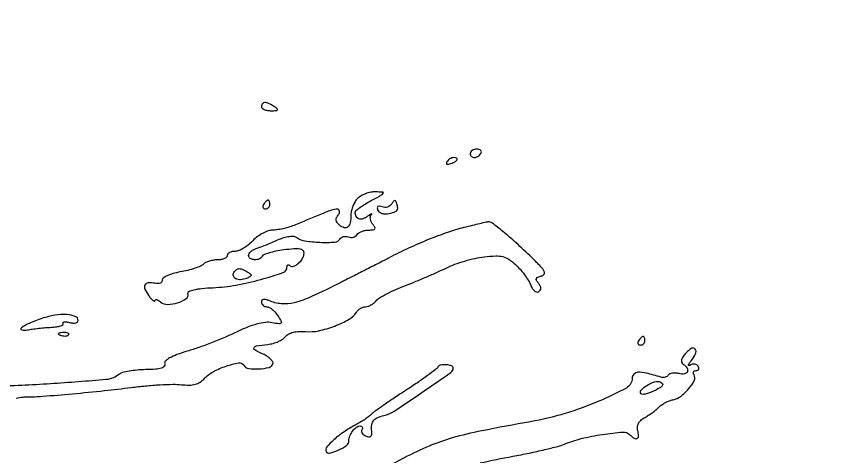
# Model space of a CAD drawing. Extents: x 0 to 4160, y 0 to 3120.
# Drawn here: x 1670.5 to 1862, y 1397.8 to 1501.2 of the extents above; entities that cross this region are included whole.
import ezdxf

# ---------------------------------------------------------------- set-up
doc = ezdxf.new("R2010")
doc.units = 0

msp = doc.modelspace()

# ---------------------------------------------------------------- linework, layer by layer
for points in [[(4159.499279, 606.274193, 0.000001), (4159.667734, 974.478125, 0.000057)], [(757.647081, 3119.740147, 0.000002), (520.492565, 3119.487217, 0.4139)], [(1964.75, 0.149832, 0.000016), (2717.930904, 0.232101, 0.000028), (3351.473438, 0.357111)], [(1670.459628, 1411.567749, -0.005179), (1672.129288, 1411.792145, -0.031419), (1673, 1411.844817, 0.019786), (1676.654228, 1411.980704, 0.003249), (1683.701067, 1412.568604, 0.00385), (1691.207024, 1413.302254, 0.006646), (1697.437687, 1414.043586, -0.00978), (1700.797418, 1414.421991, -0.009308), (1704.225183, 1414.676048, -0.009292), (1707.261881, 1414.787794, -0.032315), (1709.222512, 1414.696737, 0.029668), (1711.059043, 1414.601707, 0.062206), (1712.474224, 1414.789417, 0.075992), (1713.611962, 1415.280962, 0.06904), (1714.593431, 1416.10324, -0.084746), (1716.657229, 1417.725378, -0.042483), (1719.705923, 1419.058198, -0.039701), (1722.629889, 1419.798162, -0.3006), (1723.868818, 1419.251549, 0.218582), (1725.011001, 1418.520847, 0.046656), (1727.425605, 1418.410925, 0.046542), (1729.785265, 1418.745301, 0.259629), (1730.693544, 1419.577686, 0.214952), (1730.642138, 1420.077299, 0.065459), (1730.166614, 1420.694167, 0.052337), (1729.38704, 1421.322984, 0.036681), (1728.396669, 1421.865127, -0.01639), (1726.432064, 1422.839231, -0.401474), (1726.260271, 1423.36795, -0.24667), (1726.831589, 1423.7913, -0.0097), (1729.5, 1424.152751, 0.039393), (1730.733379, 1424.395052, 0.035517), (1731.958594, 1424.83361, 0.037339), (1733.001379, 1425.388991, 0.086277), (1733.656917, 1425.982944, -0.10513), (1734.378084, 1426.588882, -0.06097), (1735.438593, 1426.997176, -0.050355), (1736.782115, 1427.193491, -0.032614), (1738.353946, 1427.16089, 0.074737), (1741.442805, 1427.356535, 0.037614), (1745.197002, 1428.467212, 0.036703), (1748.579043, 1430.043783, 0.128471), (1750.29969, 1431.696046, -0.065634), (1750.704046, 1432.194844, -0.052214), (1751.254532, 1432.616964, -0.05367), (1751.860147, 1432.904005, -0.084039), (1752.427245, 1433, 0.084478), (1753.020024, 1433.100873, 0.043802), (1753.706309, 1433.411192, 0.041903), (1754.374223, 1433.864191, 0.049628), (1754.916844, 1434.399803, -0.084823), (1755.700047, 1435.071398, -0.014569), (1757.414839, 1436.031602, -0.015504), (1759.517746, 1437.04823, -0.013295), (1761.789288, 1437.989183, 0.00584), (1764.267092, 1438.97256, 0.004283), (1766.993039, 1440.118829, 0.004328), (1769.555289, 1441.248581, 0.009582), (1771.484886, 1442.164315, -0.028695), (1773.356843, 1442.966574, -0.016139), (1775.70869, 1443.733543, -0.016066), (1778.140792, 1444.356726, -0.025211), (1780.267993, 1444.718146, -0.019293), (1782.969787, 1444.932862, -0.070974), (1784.671022, 1444.760476, -0.087581), (1786.064486, 1444.142512, -0.039291), (1787.639206, 1442.893212, -0.026285), (1788.689722, 1441.807721, -0.020385), (1789.718415, 1440.524392, -0.020795), (1790.581261, 1439.245015, -0.045852), (1791.104227, 1438.189826, 0.04759), (1791.522696, 1437.352791, 0.076309), (1792.042786, 1436.748968, 0.108359), (1792.576672, 1436.463125, 0.210338), (1793.046686, 1436.528853, 0.099683), (1793.445664, 1436.902245, 0.162846), (1793.579933, 1437.341043, 0.122275), (1793.434815, 1437.866918, 0.045062), (1792.995455, 1438.505477, -0.048535), (1792.540794, 1439.176181, -0.225712), (1792.515891, 1439.630581, -0.205552), (1792.856534, 1439.964951, -0.040393), (1793.696896, 1440.215641, 0.187358), (1794.335762, 1440.633827, 0.283506), (1794.379776, 1441.277493, 0.071096), (1793.575996, 1442.388763, 0.008414), (1791.417403, 1444.549192, 0.007469), (1787.747671, 1447.995809, 0.013677), (1784.640126, 1450.676383, 0.009813), (1782.100169, 1452.667208, 0.195523), (1781.165049, 1452.914955, 0.024897), (1780.712184, 1452.833964, 0.001214), (1779.226608, 1452.487408, 0.00197), (1777.463786, 1452.064323, 0.00142), (1775.5, 1451.578902, 0.022014), (1771.677741, 1450.441663, 0.01271), (1767.183571, 1448.757067, 0.012193), (1762.480358, 1446.721654, 0.013144), (1758, 1444.506861, -0.001878), (1756.795452, 1443.877256, -0.00084), (1755.20625, 1443.057563, -0.000831), (1753.52282, 1442.196381, -0.001129), (1752, 1441.424879, 0.000249), (1750.513385, 1440.675003, 0.00021), (1748.940625, 1439.879861, 0.000212), (1747.506353, 1439.153213, 0.00059), (1746.5, 1438.641332, -0.010037), (1739.779221, 1435.381139, -0.046292), (1735.704771, 1433.944173, -0.081086), (1732.651653, 1433.684891, -0.086706), (1729.75, 1434.426047, 0.04099), (1729.016804, 1434.686333, 0.110327), (1728.467272, 1434.708011, 0.18831), (1728.131944, 1434.501219, 0.162903), (1728, 1434.106989, 0.113013), (1728.096681, 1433.684709, 0.100232), (1728.369964, 1433.325178, 0.094133), (1728.778539, 1433.083947, 0.086624), (1729.259453, 1433, -0.126797), (1729.836365, 1432.851308, -0.046105), (1730.540465, 1432.373073, -0.042052), (1731.248707, 1431.6824, -0.038933), (1731.851749, 1430.865779, -0.013605), (1732.632621, 1429.536211, -0.313865), (1732.589111, 1429.121075, -0.257063), (1732.161829, 1428.962736, -0.010134), (1730.457816, 1429.252815, 0.075733), (1728.927432, 1429.310547, 0.036671), (1726.997723, 1428.945864, 0.030346), (1724.721425, 1428.189591, 0.018176), (1722.11552, 1427.032779, -0.012841), (1719.543247, 1425.857894, -0.007734), (1716.437598, 1424.591076, -0.007743), (1713.309632, 1423.426713, -0.013416), (1710.672049, 1422.570072, 0.015027), (1708.164642, 1421.746766, 0.040231), (1706.455291, 1420.967513, 0.063787), (1705.471726, 1420.241987, 0.302297), (1705.326047, 1419.592719, -0.288377), (1705.213102, 1419.021209, -0.130472), (1704.53704, 1418.602339, -0.054527), (1703.141628, 1418.339378, -0.013636), (1700.822528, 1418.223222, 0.017137), (1698.82815, 1418.109329, 0.020347), (1696.958286, 1417.861056, 0.019609), (1695.417203, 1417.529515, 0.109576), (1694.668531, 1417.149782, -0.151398), (1691.597487, 1415.897575, -0.005173), (1678.478933, 1414.89458, -0.010666), (1665.015732, 1414.293314, -0.019367)], [(1779.303401, 1396.313683, -0.010235), (1787, 1397.889954, 0.005801), (1790.829033, 1398.638829, 0.006598), (1794.478193, 1399.446961, 0.006041), (1797.55657, 1400.2108, 0.0363), (1799.117253, 1400.741658, -0.041029), (1803.060022, 1402.041351, -0.022382), (1808.064377, 1403.01237, -0.015249), (1812.839653, 1403.570742, -0.221338), (1814.397451, 1403.002549, 0.047963), (1815.45006, 1402.134598, 0.265524), (1816.154304, 1402.081949, 0.298798), (1816.497679, 1402.647529, 0.055233), (1816.312139, 1403.91438, -0.082646), (1816.231, 1404.804932, -0.098979), (1816.456325, 1405.61476, -0.091693), (1816.994855, 1406.320864, -0.061316), (1817.827782, 1406.907832, 0.020846), (1818.703907, 1407.424804, 0.013614), (1819.671347, 1408.089505, 0.013699), (1820.580645, 1408.790303, 0.025351), (1821.272398, 1409.415255, -0.045394), (1821.957769, 1409.986322, -0.029583), (1822.839186, 1410.520436, -0.029711), (1823.768977, 1410.942638, -0.048979), (1824.600375, 1411.171803, 0.120219), (1826.393151, 1411.951788, 0.055222), (1828.25185, 1413.718362, 0.056615), (1829.557953, 1415.680228, 0.262766), (1829.505968, 1416.990344, -0.087514), (1829.352426, 1417.375891, -0.166376), (1829.393689, 1417.703414, -0.178575), (1829.622274, 1417.921681, -0.10258), (1830, 1418, 0.103494), (1830.377295, 1418.078941, 0.179156), (1830.605103, 1418.298542, 0.165631), (1830.645155, 1418.628186, 0.086767), (1830.489919, 1419.016312, 0.114024), (1830.159704, 1419.349683, 0.098926), (1829.699422, 1419.526028, 0.092469), (1829.179442, 1419.517838, 0.085227), (1828.680902, 1419.324353, -0.06996), (1828.311717, 1419.168022, -0.547026), (1828.198932, 1419.271057, -0.113647), (1828.345744, 1419.621333, -0.014517), (1828.844541, 1420.274419, 0.061146), (1829.868343, 1421.910541, 0.253844), (1829.80066, 1423.033686, 0.404255), (1828.976759, 1423.239752, 0.078153), (1827.659282, 1422.176004, 0.032336), (1826.947026, 1421.278666, 0.084712), (1826.599872, 1420.535959, 0.143637), (1826.609733, 1419.959333, 0.180627), (1826.934857, 1419.54026, -0.103383), (1827.848334, 1418.672726, -0.254928), (1827.942977, 1417.782639, -0.259105), (1827.248365, 1417.231825, -0.105177), (1826.000996, 1417.289489, 0.043994), (1825.196738, 1417.425763, 0.05337), (1824.432624, 1417.405338, 0.062386), (1823.817045, 1417.242915, 0.160004), (1823.468971, 1416.949794, -0.111045), (1823.173772, 1416.648245, -0.07569), (1822.734745, 1416.450202, -0.070437), (1822.223436, 1416.382299, -0.07223), (1821.717975, 1416.460151, 0.013241), (1818.316768, 1417.403473, 0.070912), (1816.407312, 1417.599845, 0.186026), (1815.408716, 1417.169437, 0.201668), (1815, 1416.197309, -0.275289), (1813.639187, 1413.913012, -0.023175), (1807.202232, 1410.804284, -0.028289), (1799.285547, 1407.941252, -0.028683), (1791.132563, 1406.005623, 0.005139), (1779.692745, 1403.852636, 0.020685), (1772.783025, 1402.17879, 0.029672), (1767.355054, 1400.26875, 0.020921), (1761.5, 1397.515748, -0.000035), (1759.475738, 1396.458585, -0.000039), (1757.528125, 1395.441817, -0.000036), (1755.870012, 1394.5765, -0.00021)]]:
    msp.add_lwpolyline(points, format="xyb")
for points in [[(1728, 1480, 0.210568), (1728.167975, 1479.618823, 0.082215), (1728.660938, 1479.298248, 0.062416), (1729.388595, 1479.082804, 0.042523), (1730.25, 1479.015313, 0.011293), (1731.444209, 1479.050422, 0.220444), (1731.762149, 1479.218347, 0.409657), (1731.728886, 1479.479509, 0.023197), (1731, 1480, 0.031558), (1729.698623, 1480.729028, 0.112355), (1728.772965, 1480.939692, 0.234725), (1728.224247, 1480.667076, 0.163584)], [(1777, 1469, 0.092995), (1777.071618, 1468.618268, 0.096318), (1777.276414, 1468.29375, 0.099231), (1777.581949, 1468.076556, 0.105429), (1777.940983, 1468, 0.089642), (1778.346558, 1468.073302, 0.053229), (1778.7871, 1468.29375, 0.051032), (1779.193797, 1468.617485, 0.06081), (1779.5, 1469, 0.139169), (1779.607943, 1469.379648, 0.191142), (1779.478525, 1469.70625, 0.138808), (1779.110654, 1469.926733, 0.066118), (1778.559017, 1470, 0.062283), (1777.962904, 1469.925455, 0.080552), (1777.457961, 1469.70625, 0.097988), (1777.120018, 1469.381379, 0.153634)], [(1771.507079, 1467.011454, 0.1144), (1771.393111, 1466.674071, 0.32948), (1771.512472, 1466.474315, 0.155351), (1771.868281, 1466.443138, 0.036408), (1772.448062, 1466.618443, 0.029964), (1773.51997, 1467.105273, 0.168622), (1773.942608, 1467.558518, 0.444011), (1773.798253, 1467.882327, 0.079093), (1773.059017, 1468, 0.088797), (1772.65395, 1467.927491, 0.053277), (1772.21498, 1467.709615, 0.051183), (1771.810572, 1467.389589, 0.061454)], [(1750.571429, 1458.428571, 0.060123), (1749.969609, 1457.661559, 0.039058), (1749.461607, 1456.654315, 0.03897), (1749.114939, 1455.576332, 0.058377), (1749, 1454.595238, -0.042564), (1748.841492, 1452.73664, -0.16586), (1748.297176, 1451.737626, -0.264965), (1747.445004, 1451.542442, -0.100299), (1746.329678, 1452.141355, -0.054525), (1745.735853, 1452.754821, -0.144055), (1745.514756, 1453.318087, -0.14287), (1745.633102, 1453.914404, -0.053298), (1746.110114, 1454.632679, 0.271585), (1746.261397, 1455.556326, 0.373999), (1745.555646, 1455.930034, 0.039869), (1742.623122, 1454.99552, 0.004776), (1736.348871, 1452.359468, -0.023768), (1734.964861, 1451.838887, -0.018274), (1733.411172, 1451.399344, -0.018606), (1731.925194, 1451.095107, -0.041209), (1730.773185, 1451, 0.080898), (1729.675167, 1450.821174, 0.039917), (1728.370932, 1450.265625, 0.038256), (1727.077637, 1449.456689, 0.045328), (1726, 1448.5, -0.034902), (1724.966534, 1447.543324, -0.034375), (1723.804986, 1446.734375, -0.036434), (1722.689884, 1446.172457, -0.098805), (1721.825686, 1446, 0.052809), (1721.127191, 1445.92602, 0.072644), (1720.536295, 1445.70625, 0.092522), (1720.139445, 1445.381623, 0.176977), (1720, 1445, -0.213207), (1719.829143, 1444.61753, -0.080277), (1719.324375, 1444.29375, -0.061077), (1718.580586, 1444.073312, -0.041555), (1717.7, 1444, 0.03938), (1716.744469, 1443.924626, 0.035255), (1715.775498, 1443.699873, 0.037015), (1714.932679, 1443.370649, 0.084955), (1714.378291, 1442.978291, -0.097322), (1713.716145, 1442.533637, -0.018688), (1712.355898, 1442.021697, -0.019265), (1710.69855, 1441.537818, -0.016702), (1708.928291, 1441.156542, 0.023927), (1707.247761, 1440.769112, 0.038484), (1705.86824, 1440.263426, 0.045522), (1704.921797, 1439.722447, 0.299297), (1704.729548, 1439.239608, -0.197091), (1704.655481, 1438.847062, -0.148794), (1704.316351, 1438.561596, -0.096774), (1703.734132, 1438.436694, -0.052205), (1703.000576, 1438.499889, 0.063045), (1701.419448, 1438.601743, 0.27221), (1700.669512, 1438.096208, 0.22584), (1700.667618, 1437.095423, 0.047295), (1701.588676, 1435.547842, 0.018774), (1702.131792, 1434.860778, 0.048798), (1702.585423, 1434.423695, 0.143331), (1702.866052, 1434.310116, 0.443772), (1703, 1434.431315, -0.279272), (1703.123415, 1434.635041, -0.181118), (1703.404894, 1434.66987, -0.081094), (1703.848678, 1434.483768, -0.033466), (1704.378363, 1434.100949, 0.179634), (1705.985503, 1433.537419, 0.070623), (1708.338717, 1433.915352, 0.07832), (1710.29805, 1434.877758, 0.304891), (1710.757322, 1436.075974, -0.356188), (1711.002242, 1436.57218, -0.048839), (1712.175688, 1436.97456, -0.033795), (1714.039112, 1437.285181, -0.013225), (1716.641283, 1437.470673, 0.032902), (1722.010904, 1438.066416, 0.02382), (1727.881549, 1439.403301, 0.015612), (1733.095153, 1441.031827, 0.31945), (1734, 1442.303557, -0.06786), (1734.047372, 1442.650996, -0.198929), (1734.193285, 1442.837552, -0.237467), (1734.406882, 1442.847815, -0.092037), (1734.657991, 1442.675343, 0.291099), (1735.504231, 1442.487123, 0.093212), (1736.665035, 1443.172841, 0.078519), (1737.65889, 1444.365752, 0.135293), (1738, 1445.603314, 0.220952), (1737.718281, 1446.209705, 0.138346), (1736.992749, 1446.538959, 0.058742), (1735.628319, 1446.584988, 0.012335), (1733.25, 1446.326415, 0.015455), (1731.406068, 1446.021516, 0.022178), (1729.797396, 1445.629338, 0.019067), (1728.535981, 1445.209075, 0.21198), (1728.166667, 1444.845545, -0.206683), (1727.528968, 1444.204963, -0.110103), (1726.404899, 1444.022748, -0.122345), (1725.389574, 1444.339163, -0.262068), (1725, 1445.031385, -0.143051), (1725.127646, 1445.468409, -0.064992), (1725.514062, 1445.928906, -0.056616), (1726.080596, 1446.341743, -0.049744), (1726.75, 1446.638447, 0.01253), (1727.643499, 1446.957396, 0.00399), (1728.957633, 1447.476048, 0.003979), (1730.413105, 1448.077465, 0.004426), (1731.807899, 1448.681455, -0.027823), (1733.259904, 1449.231102, -0.045142), (1734.547786, 1449.513719, -0.056065), (1735.596303, 1449.528172, -0.137737), (1736.307899, 1449.250547, 0.125069), (1738.208868, 1448.453798, 0.028048), (1741.734802, 1448.128635, 0.023804), (1745.228401, 1448.16958, 0.244161), (1746.430288, 1448.887203, -0.111701), (1746.775732, 1449.239163, -0.081909), (1747.279387, 1449.457355, -0.076433), (1747.860953, 1449.511472, -0.076807), (1748.430874, 1449.388152, 0.079972), (1749.002791, 1449.268163, 0.077466), (1749.590118, 1449.3315, 0.081854), (1750.102326, 1449.563559, 0.107533), (1750.457866, 1449.931826, -0.111021), (1750.858888, 1450.341513, -0.050341), (1751.530242, 1450.686224, -0.046413), (1752.343187, 1450.920868, -0.047094), (1753.181462, 1451, 0.025504), (1754.201154, 1451.052047, 0.216533), (1754.587548, 1451.277653, 0.293291), (1754.604981, 1451.662611, 0.041873), (1754.131121, 1452.342009, -0.06157), (1753.760604, 1452.920399, -0.070194), (1753.562285, 1453.546841, -0.080802), (1753.559294, 1454.12369, -0.137558), (1753.758676, 1454.559042, 0.092803), (1753.875301, 1454.763778, 0.639899), (1753.814583, 1454.822072, 0.058995), (1753.485069, 1454.645759, 0.010022), (1752.907991, 1454.225708, -0.077444), (1751.822443, 1453.640169, -0.16281), (1750.875584, 1453.62379, -0.200191), (1750.237402, 1454.162031, -0.119308), (1750, 1455.142777, -0.216432), (1750.189572, 1455.560209, -0.019681), (1751.101562, 1456.295982, -0.022693), (1752.313391, 1457.114626, -0.015755), (1753.75, 1457.931914, 0.003047), (1756.202924, 1459.246035, 0.147555), (1756.590312, 1459.637721, 0.543499), (1756.450545, 1459.888299, 0.012458), (1754.821429, 1459.955804, 0.051442), (1753.680571, 1459.857108, 0.038992), (1752.46808, 1459.52541, 0.03994), (1751.367588, 1459.02759, 0.070302)], [(1728.5, 1457, 0.082592), (1728.343488, 1456.6179, 0.161196), (1728.3746, 1456.29375, 0.182303), (1728.586039, 1456.078288, 0.108972), (1728.940983, 1456, 0.093332), (1729.345238, 1456.076123, 0.09642), (1729.688914, 1456.29375, 0.099167), (1729.918938, 1456.618444, 0.105053), (1730, 1457, 0.042167), (1729.967655, 1457.382849, 0.061769), (1729.870461, 1457.70625, 0.081139), (1729.727648, 1457.92554, 0.210953), (1729.559017, 1458, 0.151918), (1729.34829, 1457.934461, 0.038439), (1729.066025, 1457.70625, 0.035638), (1728.768994, 1457.382774, 0.029505)], [(1758.581934, 1457.132572, -0.098659), (1758.17031, 1456.690951, -0.081253), (1757.59261, 1456.403499, -0.079432), (1756.940739, 1456.310951, -0.087448), (1756.315289, 1456.432507, 0.051767), (1755.72417, 1456.591636, 0.186515), (1755.349185, 1456.511998, 0.249967), (1755.19247, 1456.22706, 0.087551), (1755.270184, 1455.75068, 0.13369), (1755.580574, 1455.29909, 0.08335), (1756.136055, 1454.968751, 0.073009), (1756.846153, 1454.806653, 0.06476), (1757.603744, 1454.845069, 0.01974), (1759.140171, 1455.187804, 0.138612), (1759.793722, 1455.574623, 0.216902), (1759.994579, 1456.153989, 0.057133), (1759.787251, 1457.138246, 0.034105), (1759.536249, 1457.748989, 0.286847), (1759.294075, 1457.898799, 0.232829), (1759.012201, 1457.758366, 0.02438)], [(1724.833846, 1441.123851, -0.038814), (1725.452076, 1440.661085, -0.275533), (1725.562699, 1440.31918, -0.22162), (1725.317462, 1440.003842, -0.026808), (1724.493604, 1439.635919, -0.077317), (1723.122385, 1439.340671, -0.128164), (1721.968857, 1439.571124, -0.214103), (1721.423974, 1440.222198, -0.210158), (1721.542705, 1441.069098, -0.093556), (1722.124208, 1441.705766, -0.158161), (1722.801308, 1441.937961, -0.111524), (1723.661563, 1441.758651, -0.03435)], [(1676.5, 1430.231006, 0.019368), (1673.475059, 1429.086462, 0.066457), (1671.669869, 1428.021069, 0.634964), (1671.779083, 1427.547289, 0.103603), (1673.073409, 1427.539128, -0.014837), (1674.230856, 1427.738399, -0.007066), (1675.730071, 1427.929357, -0.006997), (1677.303642, 1428.084956, -0.009872), (1678.709811, 1428.176238, 0.022612), (1679.908939, 1428.284812, 0.044521), (1680.841265, 1428.497706, 0.072313), (1681.396084, 1428.77111, 0.400033), (1681.458431, 1429.06726, -0.316686), (1681.472256, 1429.298123, -0.19074), (1681.72062, 1429.440539, -0.07235), (1682.26041, 1429.440131, -0.02765), (1682.99862, 1429.29011, 0.045441), (1683.765247, 1429.162489, 0.077142), (1684.412095, 1429.214244, 0.114974), (1684.840734, 1429.42809, 0.223381), (1685, 1429.766791, 0.311608), (1684.332946, 1430.733204, 0.07714), (1682.345146, 1431.153843, 0.055586), (1679.556653, 1430.996128, 0.038878)], [(1680.8125, 1426.316886, 0.051402), (1681.359369, 1426.160852, 0.05415), (1681.916927, 1426.123424, 0.060344), (1682.402231, 1426.202593, 0.126455), (1682.729167, 1426.395833, 0.296942), (1682.77538, 1426.614691, 0.208169), (1682.592839, 1426.799335, 0.077125), (1682.112848, 1426.910055, 0.028489), (1681.416667, 1426.921053, 0.018894), (1680.670344, 1426.862007, 0.168741), (1680.37858, 1426.720685, 0.470617), (1680.395823, 1426.538436, 0.054073)], [(1816.5, 1425, 0.082592), (1816.343488, 1424.6179, 0.161196), (1816.3746, 1424.29375, 0.182303), (1816.586039, 1424.078288, 0.108972), (1816.940983, 1424, 0.093332), (1817.345238, 1424.076123, 0.09642), (1817.688914, 1424.29375, 0.099167), (1817.918938, 1424.618444, 0.105053), (1818, 1425, 0.042167), (1817.967655, 1425.382849, 0.061769), (1817.870461, 1425.70625, 0.081139), (1817.727648, 1425.92554, 0.210953), (1817.559017, 1426, 0.151918), (1817.34829, 1425.934461, 0.038439), (1817.066025, 1425.70625, 0.035638), (1816.768994, 1425.382774, 0.029505)], [(1769.412924, 1418.859108, -0.090912), (1768.868744, 1418.256994, -0.00574), (1766.950919, 1416.81986, -0.008294), (1764.604205, 1415.162099, -0.006061), (1761.945978, 1413.396433, 0.003727), (1759.239836, 1411.617088, 0.004604), (1756.746001, 1409.917161, 0.003812), (1754.677133, 1408.455316, 0.033695), (1753.815079, 1407.743651, -0.029859), (1753.137159, 1407.175203, -0.012128), (1752.15193, 1406.480971, -0.01195), (1751.053533, 1405.783608, -0.014904), (1750, 1405.191568, 0.028221), (1747.312772, 1403.585887, 0.034246), (1745.001253, 1401.778951, 0.033881), (1743.356898, 1400.086908, 0.264427), (1743.160832, 1399.046972, 0.386045), (1743.965955, 1398.603689, 0.050189), (1745.985551, 1399.30414, 0.046583), (1747.946969, 1400.446106, 0.238018), (1748.515313, 1401.529533, -0.09405), (1748.75055, 1402.67049, -0.063235), (1749.410324, 1403.830394, -0.066724), (1750.275975, 1404.711189, -0.166724), (1751.118034, 1405, -0.101381), (1751.456391, 1404.930682, -0.177787), (1751.66176, 1404.737031, -0.167356), (1751.700092, 1404.446588, -0.088519), (1751.564761, 1404.104785, 0.165161), (1751.475641, 1403.717554, 0.121342), (1751.624749, 1403.299575, 0.093143), (1752.000088, 1402.91243, 0.062261), (1752.545913, 1402.620755, 0.061187), (1753.148339, 1402.470656, 0.141047), (1753.605133, 1402.543569, 0.191946), (1753.866951, 1402.822932, 0.126055), (1753.921687, 1403.26597, -0.043544), (1753.849567, 1405.03139, -0.137457), (1754.217963, 1406.145276, -0.139351), (1755.107742, 1406.89666, -0.045241), (1756.75, 1407.466398, 0.084194), (1759.156835, 1408.516789, 0.005183), (1765.672545, 1412.878116, 0.002476), (1772.476948, 1417.58518, 0.244893), (1773, 1418.589055, 0.32338), (1772.622041, 1419.11233, 0.061223), (1771.397675, 1419.357257, 0.057867), (1770.082232, 1419.304002, 0.218678)], [(1820.391873, 1413.359525, -0.025002), (1819.318063, 1412.86889, -0.035326), (1818.316313, 1412.550243, -0.038228), (1817.501806, 1412.418023, -0.220972), (1817.102791, 1412.563876, -0.398528), (1817.079699, 1413.421332, -0.073878), (1818.41498, 1414.527344, -0.060519), (1820.247575, 1415.353173, -0.168801), (1821.637854, 1415.308727, -0.129145), (1822.114481, 1414.966096, -0.325688), (1822.139078, 1414.562998, -0.113121), (1821.624276, 1414.057027, -0.018223)]]:
    msp.add_lwpolyline(points, format="xyb", close=True)

doc.saveas('drawing.dxf')
